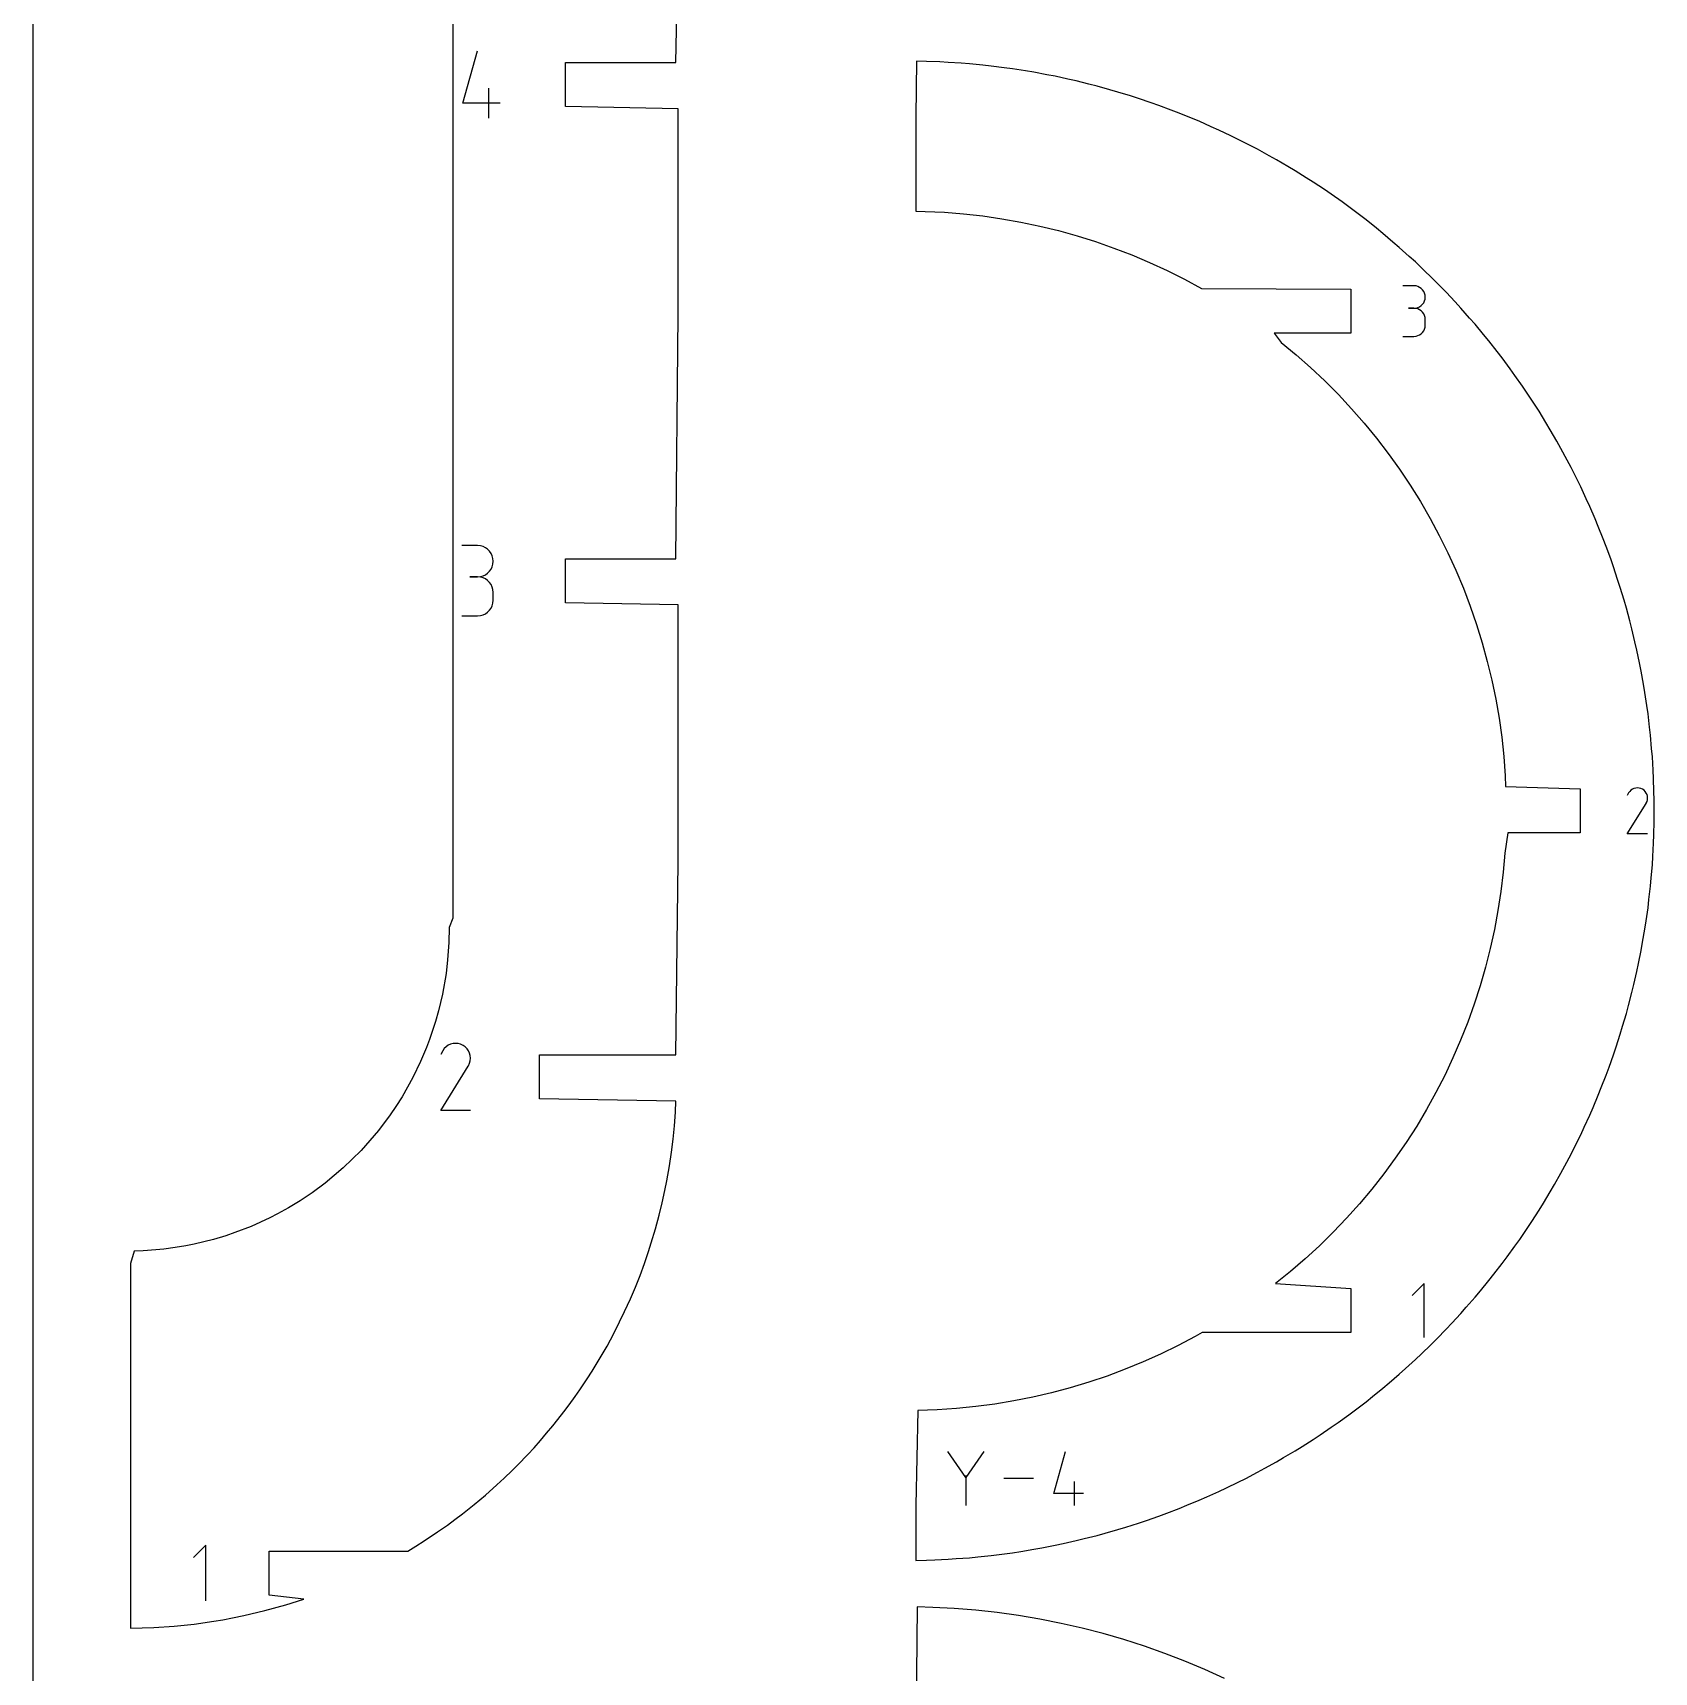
# Model space of a CAD drawing. Extents: x 0 to 1219, y 0 to 609.
# Drawn here: x 0 to 110.7, y 210 to 321.9 of the extents above; entities that cross this region are included whole.
import ezdxf

# ---------------------------------------------------------------- set-up
doc = ezdxf.new("R2010")
doc.units = 0

msp = doc.modelspace()

# ---------------------------------------------------------------- linework, layer by layer
at = {"layer": 'annotation', "color": 1}
for p, q in [((29.355373, 317.136595), (30.372485, 320.703677)), ((31.13877, 316.116894), (31.13877, 318.153994)), ((31.90218, 317.136595), (29.355373, 317.136595)), ((94.301014, 304.670538), (93.533995, 304.670538)), ((94.438964, 304.658155), (94.301014, 304.670538)), ((94.56877, 304.622472), (94.438964, 304.658155)), ((94.688274, 304.565682), (94.56877, 304.622472)), ((94.795315, 304.48998), (94.688274, 304.565682)), ((94.887736, 304.39756), (94.795315, 304.48998)), ((94.963377, 304.290618), (94.887736, 304.39756)), ((94.688274, 303.241436), (94.795315, 303.317248)), ((94.795315, 303.317248), (94.887736, 303.409849)), ((94.887736, 303.409849), (94.963377, 303.517061)), ((95.02008, 304.171348), (94.963377, 304.290618)), ((94.963377, 303.517061), (95.02008, 303.636709)), ((95.055684, 304.041944), (95.02008, 304.171348)), ((95.02008, 303.636709), (95.055684, 303.766615)), ((95.068032, 303.904602), (95.055684, 304.041944)), ((95.055684, 303.766615), (95.068032, 303.904602)), ((95.068032, 303.904602), (95.068032, 303.904602)), ((94.301014, 303.1365), (93.916963, 303.1365)), ((93.916963, 303.1365), (94.301014, 303.1365)), ((94.301014, 303.1365), (94.438964, 303.148885)), ((94.438964, 303.124118), (94.301014, 303.1365)), ((94.301014, 303.1365), (94.301014, 303.1365)), ((94.438964, 303.148885), (94.56877, 303.18459)), ((94.56877, 303.088435), (94.438964, 303.124118)), ((94.56877, 303.18459), (94.688274, 303.241436)), ((94.688274, 303.031645), (94.56877, 303.088435)), ((94.795315, 302.955943), (94.688274, 303.031645)), ((94.887736, 302.863523), (94.795315, 302.955943)), ((94.963377, 302.756581), (94.887736, 302.863523)), ((95.02008, 302.637311), (94.963377, 302.756581)), ((95.055684, 302.507907), (95.02008, 302.637311)), ((95.068032, 302.370565), (95.055684, 302.507907)), ((95.068032, 301.986514), (95.068032, 302.370565)), ((95.068032, 302.370565), (95.068032, 302.370565)), ((93.533995, 301.220578), (94.301014, 301.220578)), ((94.301014, 301.220578), (94.438964, 301.232953)), ((94.301014, 301.220578), (94.301014, 301.220578)), ((94.438964, 301.232953), (94.56877, 301.268619)), ((94.56877, 301.268619), (94.688274, 301.325386)), ((94.688274, 301.325386), (94.795315, 301.401065)), ((94.795315, 301.401065), (94.887736, 301.493466)), ((94.887736, 301.493466), (94.963377, 301.600401)), ((94.963377, 301.600401), (95.02008, 301.71968)), ((95.02008, 301.71968), (95.055684, 301.849114)), ((95.055684, 301.849114), (95.068032, 301.986514)), ((30.367996, 286.935816), (29.303093, 286.935816)), ((30.559521, 286.918625), (30.367996, 286.935816)), ((30.73974, 286.869083), (30.559521, 286.918625)), ((30.905655, 286.790238), (30.73974, 286.869083)), ((31.054268, 286.685136), (30.905655, 286.790238)), ((31.182582, 286.556824), (31.054268, 286.685136)), ((31.287599, 286.408349), (31.182582, 286.556824)), ((31.366323, 286.242758), (31.287599, 286.408349)), ((31.287599, 285.334368), (31.366323, 285.500483)), ((31.415755, 286.063098), (31.366323, 286.242758)), ((31.366323, 285.500483), (31.415755, 285.68084)), ((31.432899, 285.872417), (31.415755, 286.063098)), ((31.415755, 285.68084), (31.432899, 285.872417)), ((31.432899, 285.872417), (31.432899, 285.872417)), ((30.367996, 284.80601), (29.834793, 284.80601)), ((29.834793, 284.80601), (30.367996, 284.80601)), ((30.367996, 284.80601), (30.559521, 284.823205)), ((30.559521, 284.788819), (30.367996, 284.80601)), ((30.367996, 284.80601), (30.367996, 284.80601)), ((30.559521, 284.823205), (30.73974, 284.872776)), ((30.73974, 284.739278), (30.559521, 284.788819)), ((30.73974, 284.872776), (30.905655, 284.9517)), ((30.905655, 284.660432), (30.73974, 284.739278)), ((30.905655, 284.9517), (31.054268, 285.056954)), ((31.054268, 284.55533), (30.905655, 284.660432)), ((31.054268, 285.056954), (31.182582, 285.185518)), ((31.182582, 284.427018), (31.054268, 284.55533)), ((31.182582, 285.185518), (31.287599, 285.334368)), ((31.287599, 284.278543), (31.182582, 284.427018)), ((31.366323, 284.112953), (31.287599, 284.278543)), ((31.415755, 283.933293), (31.366323, 284.112953)), ((31.432899, 283.742611), (31.415755, 283.933293)), ((31.415755, 283.018647), (31.432899, 283.209408)), ((31.432899, 283.209408), (31.432899, 283.742611)), ((31.432899, 283.742611), (31.432899, 283.742611)), ((29.303093, 282.146009), (30.367996, 282.146009)), ((30.367996, 282.146009), (30.559521, 282.16319)), ((30.367996, 282.146009), (30.367996, 282.146009)), ((30.559521, 282.16319), (30.73974, 282.212707)), ((30.73974, 282.212707), (30.905655, 282.29152)), ((30.905655, 282.29152), (31.054268, 282.39659)), ((31.054268, 282.39659), (31.182582, 282.524877)), ((31.182582, 282.524877), (31.287599, 282.673342)), ((31.287599, 282.673342), (31.366323, 282.838945)), ((31.366323, 282.838945), (31.415755, 283.018647)), ((108.95579, 270.053943), (108.864599, 269.879014)), ((109.028157, 270.156561), (108.95579, 270.053943)), ((109.114981, 270.242223), (109.028157, 270.156561)), ((109.213622, 270.310243), (109.114981, 270.242223)), ((109.321439, 270.359935), (109.213622, 270.310243)), ((109.435791, 270.390614), (109.321439, 270.359935)), ((109.554038, 270.401593), (109.435791, 270.390614)), ((109.673539, 270.392187), (109.554038, 270.401593)), ((109.791653, 270.361709), (109.673539, 270.392187)), ((109.905741, 270.309473), (109.791653, 270.361709)), ((110.00778, 270.237016), (109.905741, 270.309473)), ((109.905741, 270.309473), (109.905741, 270.309473)), ((110.093095, 270.150067), (110.00778, 270.237016)), ((110.160929, 270.051292), (110.093095, 270.150067)), ((110.210522, 269.943356), (110.160929, 270.051292)), ((110.241116, 269.828923), (110.210522, 269.943356)), ((110.251952, 269.710659), (110.241116, 269.828923)), ((110.242272, 269.591227), (110.251952, 269.710659)), ((108.862638, 267.274494), (110.145974, 269.3405)), ((110.145974, 269.3405), (110.147508, 269.342398)), ((110.145974, 269.3405), (110.145974, 269.3405)), ((110.147508, 269.342398), (110.148979, 269.344313)), ((110.148979, 269.344313), (110.150397, 269.34626)), ((110.150397, 269.34626), (110.151772, 269.348255)), ((110.151772, 269.348255), (110.153112, 269.350315)), ((110.153112, 269.350315), (110.154428, 269.352455)), ((110.154428, 269.352455), (110.15573, 269.354693)), ((110.15573, 269.354693), (110.157027, 269.357043)), ((110.157027, 269.357043), (110.158329, 269.359522)), ((110.158329, 269.359522), (110.211317, 269.473293)), ((110.158329, 269.359522), (110.158329, 269.359522)), ((110.211317, 269.473293), (110.242272, 269.591227)), ((110.25148, 267.274494), (108.862638, 267.274494)), ((28.523426, 252.903685), (28.36567, 252.830976)), ((28.690744, 252.948574), (28.523426, 252.903685)), ((28.863761, 252.964638), (28.690744, 252.948574)), ((29.038613, 252.950875), (28.863761, 252.964638)), ((29.211436, 252.90628), (29.038613, 252.950875)), ((29.378367, 252.829849), (29.211436, 252.90628)), ((27.988414, 252.455963), (27.854986, 252.200009)), ((28.094301, 252.606111), (27.988414, 252.455963)), ((28.221341, 252.73145), (28.094301, 252.606111)), ((28.36567, 252.830976), (28.221341, 252.73145)), ((29.527669, 252.723831), (29.378367, 252.829849)), ((29.378367, 252.829849), (29.378367, 252.829849)), ((29.652501, 252.596609), (29.527669, 252.723831)), ((29.751754, 252.452083), (29.652501, 252.596609)), ((29.824318, 252.294153), (29.751754, 252.452083)), ((29.869083, 252.126717), (29.824318, 252.294153)), ((29.825482, 251.606365), (29.870775, 251.778924)), ((29.884938, 251.953674), (29.869083, 252.126717)), ((29.870775, 251.778924), (29.884938, 251.953674)), ((27.852116, 248.389117), (29.729872, 251.412063)), ((29.729872, 251.412063), (29.732117, 251.414841)), ((29.729872, 251.412063), (29.729872, 251.412063)), ((29.732117, 251.414841), (29.73427, 251.417642)), ((29.73427, 251.417642), (29.736344, 251.420491)), ((29.736344, 251.420491), (29.738355, 251.42341)), ((29.738355, 251.42341), (29.740317, 251.426424)), ((29.740317, 251.426424), (29.742243, 251.429556)), ((29.742243, 251.429556), (29.744147, 251.43283)), ((29.744147, 251.43283), (29.746045, 251.436269)), ((29.746045, 251.436269), (29.74795, 251.439897)), ((29.74795, 251.439897), (29.825482, 251.606365)), ((29.74795, 251.439897), (29.74795, 251.439897)), ((29.884248, 248.389117), (27.852116, 248.389117)), ((95.006219, 236.574234), (94.185639, 235.753423)), ((95.006219, 232.88313), (95.006219, 236.574234)), ((63.694512, 223.330533), (62.465603, 225.107703)), ((64.92319, 225.107703), (63.694512, 223.330533)), ((69.700894, 222.242444), (70.517856, 225.107587)), ((63.694512, 223.473547), (63.694512, 221.423287)), ((68.319671, 223.265495), (66.305221, 223.265495)), ((71.13335, 221.423402), (71.13335, 223.059637)), ((71.746533, 222.242444), (69.700894, 222.242444)), ((11.814241, 218.705666), (10.971506, 217.862694)), ((11.814241, 214.914905), (11.814241, 218.705666))]:
    msp.add_line(p, q, dxfattribs=at)
at = {"layer": 'boundary', "color": 5}
for p, q in [((28.673751, 328.725927), (28.669577, 316.100454)), ((43.905817, 319.910285), (44.055817, 328.284194)), ((36.362831, 316.910286), (36.362831, 319.910286)), ((36.362831, 319.910286), (43.905817, 319.910285)), ((60.345666, 320.00097), (60.288523, 316.235204)), ((61.012836, 319.986456), (60.345666, 320.00097)), ((61.917599, 319.947321), (61.012836, 319.986456)), ((62.48622, 319.922725), (61.917599, 319.947321)), ((63.389481, 319.857521), (62.48622, 319.922725)), ((63.957158, 319.816542), (63.389481, 319.857521)), ((64.858157, 319.725352), (63.957158, 319.816542)), ((65.424413, 319.668041), (64.858157, 319.725352)), ((66.322415, 319.550909), (65.424413, 319.668041)), ((66.886787, 319.477294), (66.322415, 319.550909)), ((67.781041, 319.334339), (66.886787, 319.477294)), ((68.343058, 319.244496), (67.781041, 319.334339)), ((69.232812, 319.07583), (68.343058, 319.244496)), ((69.792, 318.969828), (69.232812, 319.07583)), ((70.676533, 318.775584), (69.792, 318.969828)), ((71.23244, 318.653507), (70.676533, 318.775584)), ((72.111001, 318.433858), (71.23244, 318.653507)), ((72.663155, 318.295814), (72.111001, 318.433858)), ((73.53503, 318.050936), (72.663155, 318.295814)), ((74.082981, 317.897037), (73.53503, 318.050936)), ((74.947433, 317.62714), (74.082981, 317.897037)), ((44.055817, 316.760286), (36.362831, 316.910286)), ((44.055817, 307.380082), (44.055817, 316.760286)), ((75.49072, 317.457517), (74.947433, 317.62714)), ((76.347035, 317.162816), (75.49072, 317.457517)), ((76.885208, 316.977604), (76.347035, 317.162816)), ((77.732673, 316.658353), (76.885208, 316.977604)), ((28.669577, 316.100454), (28.669577, 311.232958)), ((60.288523, 316.235204), (60.288523, 309.769008)), ((78.265284, 316.457711), (77.732673, 316.658353)), ((79.103199, 316.114161), (78.265284, 316.457711)), ((79.629808, 315.898249), (79.103199, 316.114161)), ((80.457475, 315.530703), (79.629808, 315.898249)), ((80.977642, 315.299709), (80.457475, 315.530703)), ((81.794369, 314.908463), (80.977642, 315.299709)), ((82.307661, 314.662575), (81.794369, 314.908463)), ((83.112777, 314.247953), (82.307661, 314.662575)), ((83.618772, 313.987374), (83.112777, 314.247953)), ((84.41161, 313.549726), (83.618772, 313.987374)), ((84.909888, 313.274675), (84.41161, 313.549726)), ((85.689776, 312.814358), (84.909888, 313.274675)), ((86.179917, 312.52506), (85.689776, 312.814358)), ((86.946225, 312.04246), (86.179917, 312.52506)), ((28.669577, 311.232958), (28.669577, 288.809981)), ((87.42783, 311.739158), (86.946225, 312.04246)), ((88.179903, 311.23467), (87.42783, 311.739158)), ((88.652562, 310.917612), (88.179903, 311.23467)), ((89.389789, 310.391663), (88.652562, 310.917612)), ((89.853118, 310.061117), (89.389789, 310.391663)), ((90.574883, 309.514147), (89.853118, 310.061117)), ((60.288523, 309.769008), (60.922784, 309.753931)), ((60.922784, 309.753931), (62.239764, 309.692129)), ((62.239764, 309.692129), (63.554048, 309.587933)), ((63.554048, 309.587933), (64.864313, 309.441474)), ((64.864313, 309.441474), (66.16917, 309.252893)), ((66.16917, 309.252893), (67.467286, 309.022393)), ((67.467286, 309.022393), (68.757297, 308.750213)), ((91.028495, 309.170389), (90.574883, 309.514147)), ((91.734187, 308.602843), (91.028495, 309.170389)), ((68.757297, 308.750213), (70.03788, 308.436624)), ((70.03788, 308.436624), (71.307706, 308.081957)), ((71.307706, 308.081957), (72.565444, 307.68659)), ((92.177698, 308.246155), (91.734187, 308.602843)), ((92.866753, 307.658505), (92.177698, 308.246155)), ((44.055818, 302.699383), (44.055817, 307.380082)), ((72.565444, 307.68659), (73.809787, 307.250921)), ((73.809787, 307.250921), (75.039474, 306.775407)), ((75.039474, 306.775407), (76.2532, 306.260537)), ((93.299807, 307.289182), (92.866753, 307.658505)), ((93.971637, 306.681923), (93.299807, 307.289182)), ((94.393866, 306.300276), (93.971637, 306.681923)), ((76.2532, 306.260537), (77.449717, 305.706847)), ((77.449717, 305.706847), (78.62778, 305.114915)), ((95.04792, 305.673907), (94.393866, 306.300276)), ((95.458977, 305.28025), (95.04792, 305.673907)), ((78.62778, 305.114915), (79.786175, 304.485357)), ((79.786175, 304.485357), (89.983853, 304.447507)), ((89.983853, 304.447507), (89.983853, 301.447507)), ((96.094706, 304.635288), (95.458977, 305.28025)), ((96.494246, 304.229945), (96.094706, 304.635288)), ((97.111129, 303.566936), (96.494246, 304.229945)), ((97.498824, 303.15025), (97.111129, 303.566936)), ((43.905818, 286.043619), (44.055818, 302.699383)), ((98.096339, 302.469737), (97.498824, 303.15025)), ((98.471863, 302.042052), (98.096339, 302.469737)), ((89.983853, 301.447507), (84.747936, 301.447507)), ((84.747936, 301.447507), (85.241759, 300.797269)), ((99.04952, 301.344607), (98.471863, 302.042052)), ((99.412564, 300.90628), (99.04952, 301.344607)), ((85.241759, 300.797269), (86.257672, 299.956956)), ((86.257672, 299.956956), (87.245998, 299.084368)), ((99.96988, 300.192473), (99.412564, 300.90628)), ((100.320139, 299.743863), (99.96988, 300.192473)), ((87.245998, 299.084368), (88.205719, 298.180395)), ((100.856653, 299.014293), (100.320139, 299.743863)), ((101.193838, 298.555776), (100.856653, 299.014293)), ((88.205719, 298.180395), (89.13582, 297.245988)), ((101.709111, 297.811048), (101.193838, 298.555776)), ((102.032946, 297.343005), (101.709111, 297.811048)), ((89.13582, 297.245988), (90.035352, 296.28212)), ((102.526539, 296.583736), (102.032946, 297.343005)), ((102.836749, 296.106555), (102.526539, 296.583736)), ((90.035352, 296.28212), (90.903383, 295.289777)), ((103.30826, 295.333379), (102.836749, 296.106555)), ((90.903383, 295.289777), (91.739005, 294.269997)), ((103.604592, 294.847457), (103.30826, 295.333379)), ((104.053619, 294.061012), (103.604592, 294.847457)), ((91.739005, 294.269997), (92.541356, 293.223836)), ((92.541356, 293.223836), (93.311596, 292.149472)), ((104.335822, 293.566751), (104.053619, 294.061012)), ((104.762001, 292.767693), (104.335822, 293.566751)), ((93.311596, 292.149472), (94.041452, 291.059029)), ((105.029844, 292.265504), (104.762001, 292.767693)), ((105.432819, 291.454498), (105.029844, 292.265504)), ((94.041452, 291.059029), (94.740592, 289.938058)), ((105.686079, 290.9448), (105.432819, 291.454498)), ((106.065517, 290.122518), (105.686079, 290.9448)), ((94.740592, 289.938058), (95.401893, 288.797485)), ((106.303985, 289.605735), (106.065517, 290.122518)), ((28.669577, 288.809981), (28.675121, 263.370689)), ((95.401893, 288.797485), (96.026105, 287.636205)), ((106.659569, 288.772858), (106.303985, 289.605735)), ((106.883044, 288.249416), (106.659569, 288.772858)), ((96.026105, 287.636205), (96.612581, 286.455431)), ((107.214474, 287.406636), (106.883044, 288.249416)), ((107.42277, 286.876971), (107.214474, 287.406636)), ((107.72978, 286.024991), (107.42277, 286.876971)), ((36.362999, 283.043619), (36.362999, 286.043619)), ((36.362999, 286.043619), (43.905818, 286.043619)), ((96.612581, 286.455431), (97.160752, 285.256384)), ((107.922727, 285.489543), (107.72978, 286.024991)), ((108.205056, 284.62907), (107.922727, 285.489543)), ((97.160752, 285.256384), (97.670022, 284.0403)), ((108.382492, 284.088284), (108.205056, 284.62907)), ((97.670022, 284.0403), (98.139857, 282.80845)), ((108.639909, 283.220031), (108.382492, 284.088284)), ((108.801689, 282.674357), (108.639909, 283.220031)), ((44.055817, 282.893619), (36.362999, 283.043619)), ((44.055817, 281.795265), (44.055817, 282.893619)), ((98.139857, 282.80845), (98.569783, 281.562113)), ((109.033978, 281.799049), (108.801689, 282.674357)), ((44.055818, 277.114565), (44.055817, 281.795265)), ((98.569783, 281.562113), (98.959339, 280.302568)), ((109.179967, 281.248941), (109.033978, 281.799049)), ((109.386928, 280.367305), (109.179967, 281.248941)), ((98.959339, 280.302568), (99.308145, 279.03114)), ((109.516998, 279.813218), (109.386928, 280.367305)), ((109.698475, 278.925978), (109.516998, 279.813218)), ((99.308145, 279.03114), (99.615825, 277.749134)), ((109.812529, 278.368369), (109.698475, 278.925978)), ((99.615825, 277.749134), (99.882049, 276.457893)), ((109.968354, 277.476272), (109.812529, 278.368369)), ((44.058939, 265.359213), (44.055818, 277.114565)), ((99.882049, 276.457893), (100.106561, 275.158735)), ((110.066286, 276.915612), (109.968354, 277.476272)), ((110.196344, 276.019391), (110.066286, 276.915612)), ((110.278083, 275.456138), (110.196344, 276.019391)), ((110.382255, 274.556544), (110.278083, 275.456138)), ((100.106561, 275.158735), (100.289116, 273.853032)), ((110.447725, 273.991172), (110.382255, 274.556544)), ((100.289116, 273.853032), (100.42953, 272.542127)), ((110.525933, 273.088949), (110.447725, 273.991172)), ((110.575085, 272.521924), (110.525933, 273.088949)), ((100.42953, 272.542127), (100.527668, 271.227375)), ((110.627255, 271.617823), (110.575085, 272.521924)), ((100.527668, 271.227375), (100.560114, 270.488095)), ((110.660042, 271.049618), (110.627255, 271.617823)), ((110.68614, 270.144386), (110.660042, 271.049618)), ((100.560114, 270.488095), (105.648515, 270.338095)), ((105.648515, 270.338095), (105.648515, 267.338095)), ((110.702542, 269.575471), (110.68614, 270.144386)), ((110.702542, 268.669864), (110.702542, 269.575471)), ((110.702542, 268.100712), (110.702542, 268.669864)), ((110.676444, 267.195485), (110.702542, 268.100712)), ((100.714763, 267.338095), (100.495909, 265.957272)), ((105.648515, 267.338095), (100.714763, 267.338095)), ((110.607872, 265.72247), (110.660042, 266.626571)), ((110.660042, 266.626571), (110.676444, 267.195485)), ((43.905444, 252.176952), (44.058939, 265.359213)), ((100.495909, 265.957272), (100.381946, 264.643806)), ((110.575085, 265.154266), (110.607872, 265.72247)), ((100.381946, 264.643806), (100.225748, 263.334688)), ((110.447725, 263.685012), (110.496877, 264.252039)), ((110.496877, 264.252039), (110.575085, 265.154266)), ((28.675121, 263.370689), (28.67471, 261.51952)), ((100.225748, 263.334688), (100.027473, 262.031277)), ((110.343552, 262.785418), (110.447725, 263.685012)), ((100.027473, 262.031277), (99.787324, 260.734931)), ((110.148024, 261.323826), (110.278083, 262.220046)), ((110.278083, 262.220046), (110.343552, 262.785418)), ((28.420178, 260.861847), (28.402182, 259.839675)), ((28.67471, 261.51952), (28.420178, 260.861847)), ((99.787324, 260.734931), (99.50555, 259.446991)), ((109.910461, 259.868478), (110.066286, 260.760575)), ((110.066286, 260.760575), (110.148024, 261.323826)), ((28.402182, 259.839675), (28.324076, 258.656019)), ((109.812528, 259.307817), (109.910461, 259.868478)), ((28.324076, 258.656019), (28.21547, 257.727674)), ((99.50555, 259.446991), (99.182451, 258.168792)), ((109.631052, 258.420579), (109.812528, 259.307817)), ((28.21547, 257.727674), (27.971136, 256.318958)), ((99.182451, 258.168792), (98.818352, 256.901665)), ((109.310036, 256.981333), (109.516998, 257.862971)), ((109.516998, 257.862971), (109.631052, 258.420579)), ((27.971136, 256.318958), (27.704322, 255.191243)), ((98.818352, 256.901665), (98.413637, 255.646919)), ((108.947677, 255.551937), (109.179966, 256.427246)), ((109.179966, 256.427246), (109.310036, 256.981333)), ((27.704322, 255.191243), (27.490109, 254.449159)), ((98.413637, 255.646919), (97.968737, 254.405856)), ((108.801689, 255.001827), (108.947677, 255.551937)), ((27.490109, 254.449159), (27.095941, 253.230838)), ((97.968737, 254.405856), (97.484088, 253.179765)), ((108.382492, 253.587899), (108.544272, 254.133574)), ((108.544272, 254.133574), (108.801689, 255.001827)), ((27.095941, 253.230838), (26.878771, 252.672317)), ((97.484088, 253.179765), (96.960216, 251.969917)), ((108.100164, 252.727428), (108.382492, 253.587899)), ((26.878771, 252.672317), (26.479299, 251.725466)), ((34.58825, 249.176952), (34.58825, 252.176952)), ((34.58825, 252.176952), (43.905444, 252.176952)), ((96.960216, 251.969917), (96.397642, 250.777568)), ((107.615718, 251.334662), (107.922727, 252.186643)), ((107.922727, 252.186643), (108.100164, 252.727428)), ((26.479299, 251.725466), (25.954756, 250.625351)), ((96.397642, 250.777568), (95.796966, 249.603954)), ((107.09134, 249.956437), (107.42277, 250.799213)), ((107.42277, 250.799213), (107.615718, 251.334662)), ((25.954756, 250.625351), (25.210218, 249.318015)), ((95.796966, 249.603954), (95.158815, 248.450293)), ((106.883044, 249.426774), (107.09134, 249.956437)), ((24.79309, 248.657782), (24.394705, 248.075861)), ((25.210218, 249.318015), (24.79309, 248.657782)), ((43.914924, 249.026952), (34.58825, 249.176952)), ((43.87602, 248.26279), (43.914924, 249.026952)), ((95.158815, 248.450293), (94.483838, 247.317779)), ((106.303985, 248.070455), (106.527461, 248.593897)), ((106.527461, 248.593897), (106.883044, 249.426774)), ((24.394705, 248.075861), (23.612166, 247.028137)), ((43.720244, 246.427284), (43.808354, 247.337321)), ((43.808354, 247.337321), (43.87602, 248.26279)), ((94.483838, 247.317779), (93.772748, 246.207592)), ((105.924546, 247.248171), (106.303985, 248.070455)), ((23.612166, 247.028137), (22.413245, 245.64809)), ((43.612785, 245.530254), (43.720244, 246.427284)), ((93.772748, 246.207592), (93.026268, 245.120881)), ((105.283104, 245.920378), (105.686079, 246.731386)), ((105.686079, 246.731386), (105.924546, 247.248171)), ((22.413245, 245.64809), (21.19756, 244.462052)), ((43.476206, 244.599206), (43.612785, 245.530254)), ((93.026268, 245.120881), (92.245181, 244.058773)), ((104.603665, 244.611622), (105.029844, 245.410679)), ((105.029844, 245.410679), (105.283104, 245.920378)), ((21.19756, 244.462052), (19.966386, 243.429781)), ((43.292979, 243.576706), (43.476206, 244.599206)), ((92.245181, 244.058773), (91.430295, 243.022369)), ((103.886795, 243.322992), (104.335822, 244.109435)), ((104.335822, 244.109435), (104.603665, 244.611622)), ((19.966386, 243.429781), (19.067665, 242.763208)), ((42.972363, 242.083048), (43.159812, 242.9314)), ((43.159812, 242.9314), (43.292979, 243.576706)), ((91.430295, 243.022369), (90.582456, 242.012743)), ((103.133082, 242.055553), (103.604592, 242.828733)), ((103.604592, 242.828733), (103.886795, 243.322992)), ((17.462784, 241.736958), (16.71764, 241.326554)), ((18.249311, 242.22732), (17.462784, 241.736958)), ((19.067665, 242.763208), (18.249311, 242.22732)), ((42.768668, 241.239274), (42.972363, 242.083048)), ((90.582456, 242.012743), (89.702544, 241.030948)), ((102.836749, 241.569628), (103.133082, 242.055553)), ((16.192973, 241.053545), (14.912927, 240.473866)), ((16.71764, 241.326554), (16.192973, 241.053545)), ((42.520871, 240.299797), (42.768668, 241.239274)), ((89.702544, 241.030948), (88.791474, 240.077996)), ((102.032946, 240.333182), (102.343157, 240.810362)), ((102.343157, 240.810362), (102.836749, 241.569628)), ((12.327523, 239.574243), (11.024877, 239.258215)), ((13.187349, 239.835831), (12.327523, 239.574243)), ((13.80286, 240.04498), (13.187349, 239.835831)), ((14.912927, 240.473866), (13.80286, 240.04498)), ((42.230505, 239.343827), (42.520871, 240.299797)), ((88.791474, 240.077996), (87.85019, 239.154879)), ((101.193838, 239.120408), (101.517674, 239.588452)), ((101.517674, 239.588452), (102.032946, 240.333182)), ((6.911669, 238.776298), (6.6675, 237.941566)), ((7.532348, 238.809798), (6.911669, 238.776298)), ((8.406517, 238.862539), (7.532348, 238.809798)), ((8.94389, 238.92745), (8.406517, 238.862539)), ((9.717411, 239.020892), (8.94389, 238.92745)), ((10.443447, 239.152679), (9.717411, 239.020892)), ((11.024877, 239.258215), (10.443447, 239.152679)), ((41.758729, 237.945715), (42.037721, 238.762526)), ((42.037721, 238.762526), (42.230505, 239.343827)), ((87.85019, 239.154879), (86.879668, 238.262555)), ((100.320139, 237.93232), (100.657325, 238.390837)), ((100.657325, 238.390837), (101.193838, 239.120408)), ((6.6675, 237.941566), (6.6675, 236.484129)), ((41.457554, 237.110906), (41.758729, 237.945715)), ((85.880911, 237.401946), (84.854957, 236.573946)), ((86.879668, 238.262555), (85.880911, 237.401946)), ((99.762823, 237.218517), (100.320139, 237.93232)), ((6.6675, 236.484129), (6.6675, 234.765209)), ((40.800471, 235.535879), (41.13939, 236.334043)), ((41.13939, 236.334043), (41.457554, 237.110906)), ((84.854957, 236.573946), (89.982396, 236.228682)), ((89.982396, 236.228682), (89.982396, 233.228682)), ((98.834906, 236.072459), (99.412564, 236.769909)), ((99.412564, 236.769909), (99.762823, 237.218517)), ((40.410305, 234.653129), (40.800471, 235.535879)), ((97.874347, 234.953617), (98.471863, 235.634129)), ((98.471863, 235.634129), (98.834906, 236.072459)), ((6.6675, 234.765209), (6.6675, 233.173434)), ((39.664438, 233.167207), (40.063681, 233.951756)), ((40.063681, 233.951756), (40.410305, 234.653129)), ((96.881941, 233.862921), (97.498824, 234.525933)), ((97.498824, 234.525933), (97.874347, 234.953617)), ((6.6675, 233.173434), (6.6675, 231.560577)), ((39.207692, 232.306387), (39.664438, 233.167207)), ((79.355424, 232.951931), (78.189557, 232.336384)), ((79.843814, 233.228682), (79.355424, 232.951931)), ((89.982396, 233.228682), (79.843814, 233.228682)), ((95.458977, 232.395939), (95.858517, 232.801278)), ((95.858517, 232.801278), (96.494246, 233.446235)), ((96.494246, 233.446235), (96.881941, 233.862921)), ((38.801831, 231.613789), (39.207692, 232.306387)), ((77.004465, 231.758702), (75.801381, 231.219484)), ((78.189557, 232.336384), (77.004465, 231.758702)), ((94.393866, 231.375913), (94.804923, 231.76957)), ((94.804923, 231.76957), (95.458977, 232.395939)), ((6.6675, 231.560577), (6.667501, 231.051486)), ((6.667501, 231.051486), (6.6675, 229.925622)), ((37.854108, 230.077605), (38.186785, 230.586445)), ((38.186785, 230.586445), (38.801831, 231.613789)), ((74.581571, 230.719287), (73.34627, 230.258633)), ((75.801381, 231.219484), (74.581571, 230.719287)), ((93.299807, 230.387002), (93.722035, 230.768651)), ((93.722035, 230.768651), (94.393866, 231.375913)), ((6.6675, 229.925622), (6.6675, 229.2911)), ((37.346332, 229.318488), (37.854108, 230.077605)), ((70.834402, 229.457822), (69.560433, 229.118491)), ((72.096783, 229.838), (70.834402, 229.457822)), ((73.34627, 230.258633), (72.096783, 229.838)), ((91.472005, 228.862487), (92.177698, 229.430035)), ((92.177698, 229.430035), (92.610752, 229.799356)), ((92.610752, 229.799356), (93.299807, 230.387002)), ((6.6675, 229.2911), (6.6675, 228.566287)), ((6.6675, 228.566287), (6.6675, 227.502404)), ((36.259999, 227.820907), (36.623328, 228.298545)), ((36.623328, 228.298545), (37.034978, 228.864223)), ((37.034978, 228.864223), (37.346332, 229.318488)), ((65.682252, 228.348916), (64.375256, 228.17608)), ((66.983017, 228.563751), (65.682252, 228.348916)), ((68.276195, 228.820366), (66.983017, 228.563751)), ((69.560433, 229.118491), (68.276195, 228.820366)), ((90.306729, 227.958823), (91.028494, 228.505797)), ((91.028494, 228.505797), (91.472005, 228.862487)), ((6.6675, 227.502404), (6.6675, 226.624798)), ((35.510422, 226.86249), (35.857724, 227.292062)), ((35.857724, 227.292062), (36.259999, 227.820907)), ((60.430351, 227.911146), (60.288523, 221.440986)), ((61.747928, 227.957081), (60.430351, 227.911146)), ((63.063358, 228.045423), (61.747928, 227.957081)), ((64.375256, 228.17608), (63.063358, 228.045423)), ((89.115891, 227.089116), (89.853118, 227.615063)), ((89.853118, 227.615063), (90.306729, 227.958823)), ((6.6675, 226.624798), (6.6675, 225.684124)), ((34.656017, 225.848764), (35.078753, 226.350329)), ((35.078753, 226.350329), (35.510422, 226.86249)), ((87.42783, 225.937031), (87.900489, 226.254087)), ((87.900489, 226.254087), (88.652562, 226.758571)), ((88.652562, 226.758571), (89.115891, 227.089116)), ((6.6675, 225.684124), (6.6675, 224.64661)), ((33.799049, 224.911612), (34.22417, 225.367343)), ((34.22417, 225.367343), (34.656017, 225.848764)), ((85.400028, 224.690812), (86.179917, 225.15113)), ((86.179917, 225.15113), (86.661522, 225.454431)), ((86.661522, 225.454431), (87.42783, 225.937031)), ((6.6675, 224.64661), (6.6675, 223.834851)), ((6.6675, 223.834851), (6.6675, 222.630208)), ((32.183227, 223.281992), (32.724616, 223.806715)), ((32.724616, 223.806715), (33.121286, 224.205608)), ((33.121286, 224.205608), (33.799049, 224.911612)), ((83.618772, 223.68881), (84.117051, 223.963863)), ((84.117051, 223.963863), (84.909888, 224.401515)), ((84.909888, 224.401515), (85.400028, 224.690812)), ((30.914203, 222.131889), (31.685172, 222.830033)), ((31.685172, 222.830033), (32.183227, 223.281992)), ((81.490934, 222.622364), (82.307661, 223.013612)), ((82.307661, 223.013612), (82.813656, 223.27419)), ((82.813656, 223.27419), (83.618772, 223.68881)), ((6.6675, 222.630208), (6.6675, 221.210956)), ((30.143259, 221.500694), (30.914203, 222.131889)), ((78.791893, 221.434387), (79.629808, 221.777931)), ((79.629808, 221.777931), (80.149976, 222.008926)), ((80.149976, 222.008926), (80.977642, 222.376475)), ((80.977642, 222.376475), (81.490934, 222.622364)), ((6.6675, 221.210956), (6.6675, 220.573861)), ((6.6675, 220.573861), (6.6675, 218.941694)), ((28.316167, 220.090347), (28.815953, 220.459272)), ((28.815953, 220.459272), (29.332822, 220.853513)), ((29.332822, 220.853513), (30.143259, 221.500694)), ((60.288523, 221.440986), (60.288523, 217.673976)), ((76.028892, 220.40388), (76.885208, 220.698579)), ((76.885208, 220.698579), (77.417819, 220.899223)), ((77.417819, 220.899223), (78.265284, 221.218478)), ((78.265284, 221.218478), (78.791893, 221.434387)), ((26.728935, 219.01563), (27.62313, 219.615261)), ((27.62313, 219.615261), (28.316167, 220.090347)), ((71.784594, 219.160722), (72.663155, 219.38037)), ((72.663155, 219.38037), (73.211106, 219.534269)), ((73.211106, 219.534269), (74.082981, 219.779146)), ((74.082981, 219.779146), (74.626267, 219.948771)), ((74.626267, 219.948771), (75.490719, 220.21867)), ((75.490719, 220.21867), (76.028892, 220.40388)), ((6.6675, 218.941694), (6.6675, 216.619871)), ((16.131681, 215.310286), (16.131681, 218.310286)), ((16.131681, 218.310286), (25.595862, 218.310286)), ((25.595862, 218.310286), (26.160429, 218.65506)), ((26.160429, 218.65506), (26.728935, 219.01563)), ((66.886787, 218.198892), (67.448803, 218.288737)), ((67.448803, 218.288737), (68.343058, 218.431694)), ((68.343058, 218.431694), (68.902246, 218.537697)), ((68.902246, 218.537697), (69.792, 218.706365)), ((69.792, 218.706365), (70.347907, 218.82844)), ((70.347907, 218.82844), (71.23244, 219.022679)), ((71.23244, 219.022679), (71.784594, 219.160722)), ((60.288523, 217.673976), (61.012836, 217.689727)), ((61.012836, 217.689727), (61.581457, 217.714325)), ((61.581457, 217.714325), (62.48622, 217.753464)), ((62.48622, 217.753464), (63.053897, 217.794439)), ((63.053897, 217.794439), (63.957157, 217.859635)), ((63.957157, 217.859635), (64.523413, 217.916953)), ((64.523413, 217.916953), (65.424413, 218.008155)), ((65.424413, 218.008155), (65.988785, 218.081766)), ((65.988785, 218.081766), (66.886787, 218.198892)), ((6.6675, 216.619871), (6.6675, 214.24306)), ((18.49876, 215.03972), (16.131681, 215.310286)), ((17.286098, 214.64395), (18.49876, 215.03972)), ((6.6675, 214.24306), (6.6675, 213.041361)), ((12.968763, 213.61759), (13.643576, 213.750867)), ((13.643576, 213.750867), (14.41492, 213.903204)), ((14.41492, 213.903204), (15.85444, 214.245424)), ((15.85444, 214.245424), (17.286098, 214.64395)), ((60.38188, 214.496945), (60.288522, 204.26577)), ((61.440662, 214.464713), (60.38188, 214.496945)), ((62.913336, 214.388655), (61.440662, 214.464713)), ((64.383204, 214.270184), (62.913336, 214.388655)), ((65.849042, 214.109416), (64.383204, 214.270184)), ((67.309644, 213.906459), (65.849042, 214.109416)), ((68.763786, 213.661503), (67.309644, 213.906459)), ((6.6675, 213.041361), (8.269317, 213.089415)), ((8.269317, 213.089415), (9.664269, 213.185877)), ((9.664269, 213.185877), (11.024162, 213.330651)), ((11.024162, 213.330651), (12.350237, 213.520109)), ((12.350237, 213.520109), (12.968763, 213.61759)), ((70.21026, 213.37474), (68.763786, 213.661503)), ((71.647876, 213.046406), (70.21026, 213.37474)), ((73.075429, 212.676783), (71.647876, 213.046406)), ((74.491745, 212.266176), (73.075429, 212.676783)), ((75.895637, 211.814927), (74.491745, 212.266176)), ((77.28594, 211.323405), (75.895637, 211.814927)), ((78.6615, 210.792022), (77.28594, 211.323405)), ((80.021178, 210.221213), (78.6615, 210.792022)), ((81.363839, 209.611466), (80.021178, 210.221213))]:
    msp.add_line(p, q, dxfattribs=at)
at = {"layer": 'frame', "color": 5}
msp.add_line((0, 609), (0, 0), dxfattribs=at)

doc.saveas('drawing.dxf')
